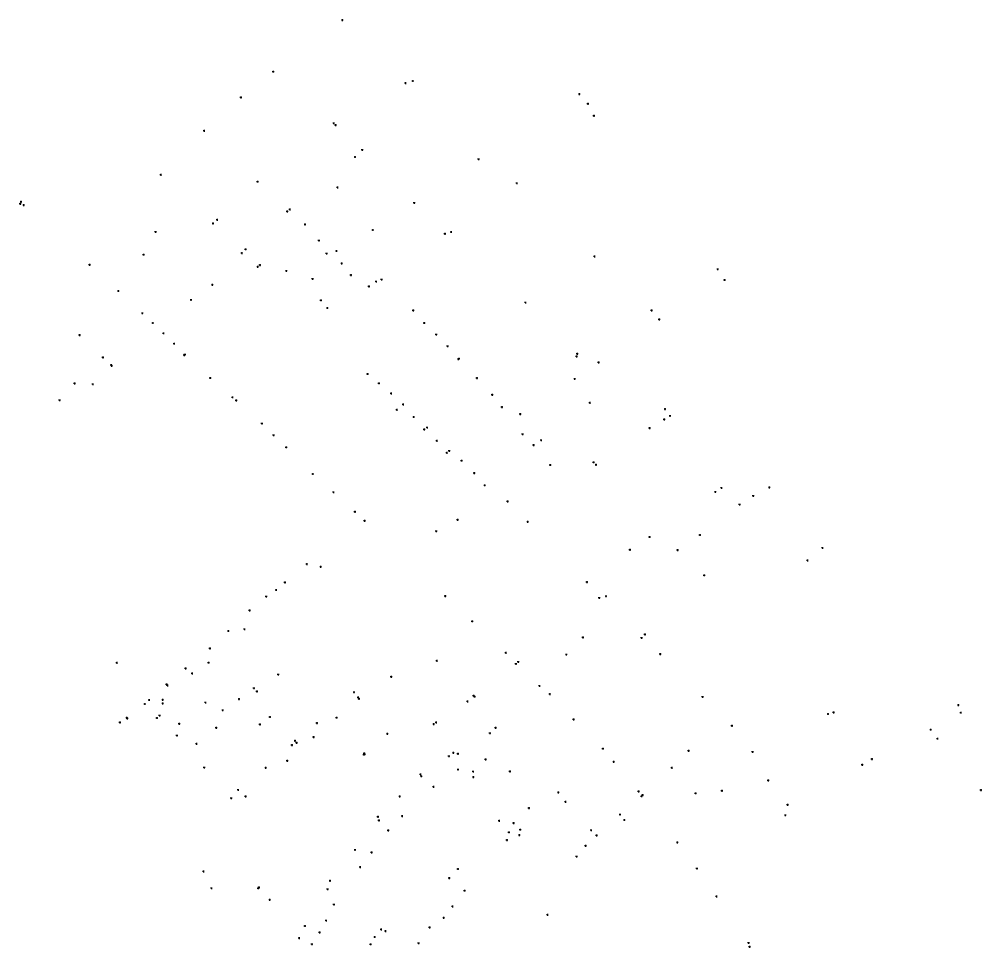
# Model space of a CAD drawing. Header units: metres. Extents: x 362960 to 405963, y 1839907 to 1859877.
# Drawn here: x 405425 to 405751.1, y 1859563.1 to 1859877.5 of the extents above; entities that cross this region are included whole.
import ezdxf

# ---------------------------------------------------------------- set-up
doc = ezdxf.new("R2010")
doc.units = ezdxf.units.M
doc.header["$LTSCALE"] = 2
doc.layers.add('11', color=7, linetype='Continuous', lineweight=25)

msp = doc.modelspace()

# ---------------------------------------------------------------- linework, layer by layer
at = {"layer": '11'}
for p, q in [((405534.76, 1859877.17), (405534.13, 1859877.17)), ((405534.45, 1859877.48), (405534.45, 1859876.86)), ((405511.37, 1859859.71), (405510.74, 1859859.71)), ((405511.05, 1859860.02), (405511.05, 1859859.4)), ((405555.82, 1859856.14), (405555.82, 1859855.52)), ((405558.61, 1859856.56), (405557.99, 1859856.56)), ((405558.3, 1859856.87), (405558.3, 1859856.25)), ((405556.13, 1859855.83), (405555.51, 1859855.83)), ((405500.36, 1859850.99), (405499.74, 1859850.99)), ((405500.05, 1859851.31), (405500.05, 1859850.68)), ((405615.07, 1859852.11), (405614.44, 1859852.11)), ((405614.75, 1859852.42), (405614.75, 1859851.79)), ((405617.95, 1859848.83), (405617.33, 1859848.83)), ((405617.64, 1859849.14), (405617.64, 1859848.52)), ((405620.02, 1859844.81), (405619.39, 1859844.81)), ((405619.71, 1859845.12), (405619.71, 1859844.49)), ((405487.91, 1859839.72), (405487.29, 1859839.72)), ((405487.6, 1859840.04), (405487.6, 1859839.41)), ((405531.83, 1859842.25), (405531.21, 1859842.25)), ((405531.52, 1859842.57), (405531.52, 1859841.94)), ((405532.44, 1859841.6), (405531.81, 1859841.6)), ((405532.12, 1859841.92), (405532.12, 1859841.29)), ((405541.51, 1859833.21), (405540.89, 1859833.21)), ((405541.2, 1859833.52), (405541.2, 1859832.9)), ((405539.07, 1859830.82), (405538.44, 1859830.82)), ((405538.75, 1859831.13), (405538.75, 1859830.51)), ((405580.92, 1859830.07), (405580.29, 1859830.07)), ((405580.6, 1859830.38), (405580.6, 1859829.76)), ((405473.22, 1859824.8), (405472.59, 1859824.8)), ((405472.91, 1859825.12), (405472.91, 1859824.49)), ((405506.05, 1859822.46), (405505.42, 1859822.46)), ((405505.73, 1859822.78), (405505.73, 1859822.15)), ((405533.09, 1859820.49), (405532.47, 1859820.49)), ((405532.78, 1859820.8), (405532.78, 1859820.18)), ((405593.85, 1859821.92), (405593.23, 1859821.92)), ((405593.54, 1859822.23), (405593.54, 1859821.6)), ((405425.61, 1859814.95), (405424.99, 1859814.95)), ((405425.88, 1859815.63), (405425.25, 1859815.63)), ((405425.3, 1859815.27), (405425.3, 1859814.64)), ((405425.57, 1859815.95), (405425.57, 1859815.32)), ((405426.77, 1859814.54), (405426.15, 1859814.54)), ((405426.46, 1859814.85), (405426.46, 1859814.23)), ((405559.1, 1859815.27), (405558.48, 1859815.27)), ((405558.79, 1859815.59), (405558.79, 1859814.96)), ((405516.07, 1859812.39), (405515.45, 1859812.39)), ((405515.76, 1859812.7), (405515.76, 1859812.08)), ((405516.93, 1859813.04), (405516.3, 1859813.04)), ((405516.62, 1859813.35), (405516.62, 1859812.72)), ((405490.94, 1859808.33), (405490.32, 1859808.33)), ((405490.63, 1859808.65), (405490.63, 1859808.02)), ((405492.31, 1859809.55), (405491.69, 1859809.55)), ((405492, 1859809.86), (405492, 1859809.23)), ((405522.1, 1859807.99), (405521.48, 1859807.99)), ((405521.79, 1859808.31), (405521.79, 1859807.68)), ((405471.44, 1859805.45), (405470.81, 1859805.45)), ((405471.12, 1859805.77), (405471.12, 1859805.14)), ((405545.06, 1859806.1), (405544.44, 1859806.1)), ((405544.75, 1859806.41), (405544.75, 1859805.79)), ((405569.5, 1859804.83), (405568.88, 1859804.83)), ((405569.19, 1859805.14), (405569.19, 1859804.52)), ((405571.61, 1859805.41), (405570.98, 1859805.41)), ((405571.29, 1859805.72), (405571.29, 1859805.1)), ((405526.79, 1859802.51), (405526.16, 1859802.51)), ((405526.47, 1859802.82), (405526.47, 1859802.2)), ((405467.42, 1859797.74), (405466.79, 1859797.74)), ((405467.11, 1859798.06), (405467.11, 1859797.43)), ((405500.68, 1859798.24), (405500.05, 1859798.24)), ((405500.36, 1859798.55), (405500.36, 1859797.93)), ((405501.94, 1859799.56), (405501.32, 1859799.56)), ((405501.63, 1859799.88), (405501.63, 1859799.25)), ((405529.41, 1859798.12), (405528.79, 1859798.12)), ((405529.1, 1859798.43), (405529.1, 1859797.81)), ((405532.75, 1859799), (405532.13, 1859799)), ((405532.44, 1859799.31), (405532.44, 1859798.68)), ((405620.16, 1859797.15), (405619.53, 1859797.15)), ((405619.85, 1859797.46), (405619.85, 1859796.83)), ((405449.11, 1859794.34), (405448.49, 1859794.34)), ((405448.8, 1859794.65), (405448.8, 1859794.03)), ((405505.77, 1859793.96), (405505.77, 1859793.33)), ((405506.84, 1859794.22), (405506.22, 1859794.22)), ((405506.53, 1859794.53), (405506.53, 1859793.91)), ((405534.54, 1859794.76), (405533.92, 1859794.76)), ((405534.23, 1859795.07), (405534.23, 1859794.45)), ((405506.09, 1859793.64), (405505.46, 1859793.64)), ((405515.79, 1859792.23), (405515.16, 1859792.23)), ((405515.47, 1859792.54), (405515.47, 1859791.92)), ((405537.65, 1859790.8), (405537.03, 1859790.8)), ((405537.34, 1859791.11), (405537.34, 1859790.48)), ((405661.95, 1859792.82), (405661.32, 1859792.82)), ((405661.63, 1859793.13), (405661.63, 1859792.51)), ((405490.71, 1859787.54), (405490.09, 1859787.54)), ((405490.4, 1859787.85), (405490.4, 1859787.23)), ((405524.68, 1859789.52), (405524.06, 1859789.52)), ((405524.37, 1859789.83), (405524.37, 1859789.2)), ((405546.18, 1859788.63), (405545.56, 1859788.63)), ((405545.87, 1859788.94), (405545.87, 1859788.32)), ((405548.03, 1859789.3), (405547.4, 1859789.3)), ((405547.71, 1859789.61), (405547.71, 1859788.98)), ((405664.25, 1859789.17), (405663.62, 1859789.17)), ((405663.94, 1859789.48), (405663.94, 1859788.86)), ((405458.86, 1859785.43), (405458.24, 1859785.43)), ((405458.55, 1859785.74), (405458.55, 1859785.12)), ((405543.74, 1859786.95), (405543.12, 1859786.95)), ((405543.43, 1859787.27), (405543.43, 1859786.64)), ((405483.47, 1859782.42), (405482.85, 1859782.42)), ((405483.16, 1859782.74), (405483.16, 1859782.11)), ((405527.46, 1859782.29), (405526.83, 1859782.29)), ((405527.14, 1859782.6), (405527.14, 1859781.98)), ((405596.8, 1859781.52), (405596.18, 1859781.52)), ((405596.49, 1859781.83), (405596.49, 1859781.21)), ((405467, 1859777.91), (405466.38, 1859777.91)), ((405466.69, 1859778.23), (405466.69, 1859777.6)), ((405529.69, 1859779.67), (405529.06, 1859779.67)), ((405529.37, 1859779.98), (405529.37, 1859779.36)), ((405558.75, 1859778.86), (405558.12, 1859778.86)), ((405558.44, 1859779.18), (405558.44, 1859778.55)), ((405639.51, 1859778.87), (405638.88, 1859778.87)), ((405639.2, 1859779.18), (405639.2, 1859778.56)), ((405470.52, 1859774.6), (405469.9, 1859774.6)), ((405470.21, 1859774.91), (405470.21, 1859774.29)), ((405562.5, 1859774.59), (405561.87, 1859774.59)), ((405562.18, 1859774.9), (405562.18, 1859774.28)), ((405642.12, 1859775.79), (405641.49, 1859775.79)), ((405641.8, 1859776.1), (405641.8, 1859775.48)), ((405474.14, 1859771.11), (405473.52, 1859771.11)), ((405473.83, 1859771.42), (405473.83, 1859770.79)), ((405445.71, 1859770.49), (405445.09, 1859770.49)), ((405445.4, 1859770.81), (405445.4, 1859770.18)), ((405477.43, 1859767.92), (405477.43, 1859767.3)), ((405566.55, 1859770.69), (405565.93, 1859770.69)), ((405566.24, 1859771), (405566.24, 1859770.38)), ((405477.75, 1859767.61), (405477.12, 1859767.61)), ((405570.38, 1859766.74), (405569.76, 1859766.74)), ((405570.07, 1859767.05), (405570.07, 1859766.43)), ((405453.65, 1859762.93), (405453.02, 1859762.93)), ((405453.34, 1859763.24), (405453.34, 1859762.62)), ((405481.2, 1859763.75), (405480.58, 1859763.75)), ((405481.41, 1859763.92), (405480.78, 1859763.92)), ((405480.89, 1859764.06), (405480.89, 1859763.44)), ((405481.1, 1859764.23), (405481.1, 1859763.6)), ((405574.06, 1859762.38), (405573.44, 1859762.38)), ((405574.27, 1859762.52), (405573.64, 1859762.52)), ((405573.75, 1859762.69), (405573.75, 1859762.07)), ((405573.95, 1859762.83), (405573.95, 1859762.21)), ((405614.12, 1859763.3), (405613.5, 1859763.3)), ((405614.35, 1859764.17), (405613.73, 1859764.17)), ((405613.81, 1859763.62), (405613.81, 1859762.99)), ((405614.04, 1859764.48), (405614.04, 1859763.86)), ((405621.22, 1859761.56), (405621.22, 1859760.94)), ((405456.41, 1859760.32), (405455.78, 1859760.32)), ((405456.6, 1859760.14), (405455.97, 1859760.14)), ((405456.1, 1859760.63), (405456.1, 1859760.01)), ((405456.28, 1859760.45), (405456.28, 1859759.83)), ((405621.54, 1859761.25), (405620.91, 1859761.25)), ((405490, 1859755.99), (405489.38, 1859755.99)), ((405489.69, 1859756.3), (405489.69, 1859755.68)), ((405543.3, 1859757.33), (405542.67, 1859757.33)), ((405542.99, 1859757.64), (405542.99, 1859757.01)), ((405580.36, 1859755.95), (405579.74, 1859755.95)), ((405580.05, 1859756.26), (405580.05, 1859755.63)), ((405613.47, 1859755.68), (405612.85, 1859755.68)), ((405613.16, 1859755.99), (405613.16, 1859755.37)), ((405444.01, 1859754.11), (405443.39, 1859754.11)), ((405443.7, 1859754.43), (405443.7, 1859753.8)), ((405450.2, 1859753.85), (405449.57, 1859753.85)), ((405449.89, 1859754.16), (405449.89, 1859753.53)), ((405547.12, 1859754.16), (405546.49, 1859754.16)), ((405546.81, 1859754.47), (405546.81, 1859753.85)), ((405438.92, 1859748.44), (405438.29, 1859748.44)), ((405438.6, 1859748.75), (405438.6, 1859748.13)), ((405497.51, 1859749.43), (405496.88, 1859749.43)), ((405497.19, 1859749.74), (405497.19, 1859749.11)), ((405498.81, 1859748.38), (405498.19, 1859748.38)), ((405498.5, 1859748.69), (405498.5, 1859748.06)), ((405551.27, 1859750.73), (405550.65, 1859750.73)), ((405550.96, 1859751.04), (405550.96, 1859750.42)), ((405585.57, 1859750.3), (405584.94, 1859750.3)), ((405585.26, 1859750.61), (405585.26, 1859749.99)), ((405553.2, 1859745.19), (405552.57, 1859745.19)), ((405552.89, 1859745.5), (405552.89, 1859744.88)), ((405555.34, 1859747.02), (405554.72, 1859747.02)), ((405555.03, 1859747.33), (405555.03, 1859746.71)), ((405588.79, 1859746.11), (405588.16, 1859746.11)), ((405588.48, 1859746.42), (405588.48, 1859745.79)), ((405618.59, 1859747.6), (405617.96, 1859747.6)), ((405618.27, 1859747.91), (405618.27, 1859747.28)), ((405644.07, 1859745.42), (405643.45, 1859745.42)), ((405643.76, 1859745.73), (405643.76, 1859745.11)), ((405558.94, 1859742.78), (405558.31, 1859742.78)), ((405558.62, 1859743.09), (405558.62, 1859742.47)), ((405595.01, 1859743.75), (405594.38, 1859743.75)), ((405594.7, 1859744.06), (405594.7, 1859743.44)), ((405643.85, 1859741.96), (405643.22, 1859741.96)), ((405643.53, 1859742.27), (405643.53, 1859741.65)), ((405645.78, 1859743.14), (405645.16, 1859743.14)), ((405645.47, 1859743.45), (405645.47, 1859742.83)), ((405507.51, 1859740.54), (405506.88, 1859740.54)), ((405507.19, 1859740.86), (405507.19, 1859740.23)), ((405562.47, 1859738.54), (405561.84, 1859738.54)), ((405562.15, 1859738.85), (405562.15, 1859738.22)), ((405563.48, 1859739.2), (405562.86, 1859739.2)), ((405563.17, 1859739.51), (405563.17, 1859738.89)), ((405638.86, 1859739.01), (405638.24, 1859739.01)), ((405638.55, 1859739.32), (405638.55, 1859738.69)), ((405511.45, 1859736.58), (405510.82, 1859736.58)), ((405511.14, 1859736.89), (405511.14, 1859736.27)), ((405595.8, 1859736.93), (405595.17, 1859736.93)), ((405595.48, 1859737.24), (405595.48, 1859736.61)), ((405601.79, 1859735.21), (405601.79, 1859734.58)), ((405515.73, 1859732.51), (405515.1, 1859732.51)), ((405515.42, 1859732.82), (405515.42, 1859732.2)), ((405566.75, 1859734.68), (405566.12, 1859734.68)), ((405566.43, 1859735), (405566.43, 1859734.37)), ((405599.53, 1859733.26), (405598.91, 1859733.26)), ((405599.22, 1859733.57), (405599.22, 1859732.95)), ((405602.1, 1859734.9), (405601.48, 1859734.9)), ((405570.12, 1859730.7), (405569.5, 1859730.7)), ((405570.14, 1859730.68), (405569.52, 1859730.68)), ((405569.81, 1859731.01), (405569.81, 1859730.38)), ((405569.83, 1859730.99), (405569.83, 1859730.36)), ((405570.95, 1859731.28), (405570.32, 1859731.28)), ((405570.63, 1859731.6), (405570.63, 1859730.97)), ((405575.14, 1859727.98), (405574.52, 1859727.98)), ((405574.83, 1859728.29), (405574.83, 1859727.67)), ((405605.19, 1859726.53), (405604.57, 1859726.53)), ((405604.88, 1859726.84), (405604.88, 1859726.21)), ((405619.88, 1859727.42), (405619.26, 1859727.42)), ((405619.57, 1859727.74), (405619.57, 1859727.11)), ((405620.7, 1859726.56), (405620.07, 1859726.56)), ((405620.39, 1859726.87), (405620.39, 1859726.25)), ((405524.72, 1859723.47), (405524.1, 1859723.47)), ((405524.41, 1859723.78), (405524.41, 1859723.16)), ((405579.41, 1859723.74), (405578.78, 1859723.74)), ((405579.09, 1859724.05), (405579.09, 1859723.43)), ((405582.98, 1859719.63), (405582.36, 1859719.63)), ((405582.67, 1859719.94), (405582.67, 1859719.32)), ((405662.88, 1859719.07), (405662.88, 1859718.44)), ((405679.43, 1859718.91), (405678.81, 1859718.91)), ((405679.12, 1859719.22), (405679.12, 1859718.59)), ((405531.73, 1859717.3), (405531.1, 1859717.3)), ((405531.41, 1859717.61), (405531.41, 1859716.98)), ((405661.15, 1859717.4), (405660.52, 1859717.4)), ((405660.84, 1859717.72), (405660.84, 1859717.09)), ((405663.19, 1859718.75), (405662.57, 1859718.75)), ((405673.99, 1859716.04), (405673.37, 1859716.04)), ((405673.68, 1859716.35), (405673.68, 1859715.72)), ((405590.75, 1859714.15), (405590.13, 1859714.15)), ((405590.44, 1859714.46), (405590.44, 1859713.84)), ((405669.34, 1859713.12), (405668.72, 1859713.12)), ((405669.03, 1859713.43), (405669.03, 1859712.81)), ((405538.98, 1859710.68), (405538.35, 1859710.68)), ((405538.66, 1859711), (405538.66, 1859710.37)), ((405542.26, 1859707.62), (405541.64, 1859707.62)), ((405541.95, 1859707.94), (405541.95, 1859707.31)), ((405573.79, 1859707.95), (405573.16, 1859707.95)), ((405573.48, 1859708.27), (405573.48, 1859707.64)), ((405597.55, 1859707.28), (405596.93, 1859707.28)), ((405597.24, 1859707.6), (405597.24, 1859706.97)), ((405566.55, 1859704.09), (405565.92, 1859704.09)), ((405566.23, 1859704.4), (405566.23, 1859703.77)), ((405655.92, 1859702.81), (405655.29, 1859702.81)), ((405655.6, 1859703.12), (405655.6, 1859702.5)), ((405638.83, 1859702.13), (405638.21, 1859702.13)), ((405638.52, 1859702.44), (405638.52, 1859701.81)), ((405632.17, 1859697.8), (405631.54, 1859697.8)), ((405631.86, 1859698.11), (405631.86, 1859697.49)), ((405648.31, 1859697.68), (405647.68, 1859697.68)), ((405648, 1859697.99), (405648, 1859697.37)), ((405697.43, 1859698.44), (405696.81, 1859698.44)), ((405697.12, 1859698.75), (405697.12, 1859698.13)), ((405522.7, 1859692.97), (405522.07, 1859692.97)), ((405522.38, 1859693.28), (405522.38, 1859692.66)), ((405692.33, 1859694.2), (405691.71, 1859694.2)), ((405692.02, 1859694.51), (405692.02, 1859693.89)), ((405527.4, 1859692.04), (405526.78, 1859692.04)), ((405527.09, 1859692.35), (405527.09, 1859691.73)), ((405515.28, 1859686.73), (405514.65, 1859686.73)), ((405514.97, 1859687.04), (405514.97, 1859686.42)), ((405617.59, 1859686.85), (405616.97, 1859686.85)), ((405617.28, 1859687.16), (405617.28, 1859686.54)), ((405657.39, 1859689.16), (405656.76, 1859689.16)), ((405657.08, 1859689.47), (405657.08, 1859688.85)), ((405512.32, 1859684.18), (405511.69, 1859684.18)), ((405512.01, 1859684.49), (405512.01, 1859683.87)), ((405508.98, 1859681.95), (405508.35, 1859681.95)), ((405508.66, 1859682.26), (405508.66, 1859681.63)), ((405569.6, 1859682.11), (405568.97, 1859682.11)), ((405569.29, 1859682.42), (405569.29, 1859681.8)), ((405621.78, 1859681.49), (405621.16, 1859681.49)), ((405621.47, 1859681.81), (405621.47, 1859681.18)), ((405624.1, 1859682.08), (405623.48, 1859682.08)), ((405623.79, 1859682.39), (405623.79, 1859681.77)), ((405503.34, 1859677.27), (405502.71, 1859677.27)), ((405503.03, 1859677.58), (405503.03, 1859676.96)), ((405578.77, 1859673.58), (405578.14, 1859673.58)), ((405578.45, 1859673.89), (405578.45, 1859673.27)), ((405496.13, 1859670.29), (405495.51, 1859670.29)), ((405495.82, 1859670.6), (405495.82, 1859669.98)), ((405501.59, 1859670.9), (405500.96, 1859670.9)), ((405501.28, 1859671.21), (405501.28, 1859670.58)), ((405616.29, 1859668.11), (405615.66, 1859668.11)), ((405615.98, 1859668.42), (405615.98, 1859667.8)), ((405636.15, 1859667.95), (405635.52, 1859667.95)), ((405635.84, 1859668.26), (405635.84, 1859667.63)), ((405637.28, 1859669.11), (405636.66, 1859669.11)), ((405636.97, 1859669.43), (405636.97, 1859668.8)), ((405489.86, 1859664.35), (405489.24, 1859664.35)), ((405489.55, 1859664.67), (405489.55, 1859664.04)), ((405566.76, 1859660.19), (405566.13, 1859660.19)), ((405566.45, 1859660.5), (405566.45, 1859659.88)), ((405590.13, 1859662.91), (405589.5, 1859662.91)), ((405589.82, 1859663.22), (405589.82, 1859662.6)), ((405610.66, 1859662.31), (405610.04, 1859662.31)), ((405610.35, 1859662.62), (405610.35, 1859662)), ((405642.44, 1859662.48), (405641.81, 1859662.48)), ((405642.12, 1859662.79), (405642.12, 1859662.16)), ((405458.32, 1859659.55), (405457.7, 1859659.55)), ((405458.01, 1859659.87), (405458.01, 1859659.24)), ((405481.64, 1859657.59), (405481.02, 1859657.59)), ((405481.33, 1859657.9), (405481.33, 1859657.27)), ((405489.43, 1859659.57), (405488.81, 1859659.57)), ((405489.12, 1859659.88), (405489.12, 1859659.26)), ((405593.59, 1859659.14), (405592.96, 1859659.14)), ((405593.27, 1859659.45), (405593.27, 1859658.83)), ((405594.36, 1859659.82), (405593.74, 1859659.82)), ((405594.05, 1859660.13), (405594.05, 1859659.5)), ((405483.86, 1859655.91), (405483.24, 1859655.91)), ((405483.55, 1859656.23), (405483.55, 1859655.6)), ((405513.01, 1859655.53), (405512.38, 1859655.53)), ((405512.69, 1859655.84), (405512.69, 1859655.22)), ((405551.29, 1859654.83), (405550.66, 1859654.83)), ((405550.98, 1859655.14), (405550.98, 1859654.51)), ((405475.21, 1859652.2), (405474.58, 1859652.2)), ((405475.48, 1859651.87), (405474.86, 1859651.87)), ((405474.89, 1859652.51), (405474.89, 1859651.89)), ((405475.17, 1859652.19), (405475.17, 1859651.56)), ((405504.81, 1859650.9), (405504.19, 1859650.9)), ((405504.5, 1859651.21), (405504.5, 1859650.59)), ((405601.53, 1859651.69), (405600.9, 1859651.69)), ((405601.22, 1859652), (405601.22, 1859651.38)), ((405468.96, 1859647.24), (405468.96, 1859646.61)), ((405473.56, 1859647.33), (405473.56, 1859646.71)), ((405499.74, 1859647.21), (405499.11, 1859647.21)), ((405499.43, 1859647.52), (405499.43, 1859646.89)), ((405505.79, 1859649.82), (405505.17, 1859649.82)), ((405505.48, 1859650.13), (405505.48, 1859649.51)), ((405538.7, 1859649.56), (405538.08, 1859649.56)), ((405538.39, 1859649.87), (405538.39, 1859649.25)), ((405540.09, 1859647.82), (405539.47, 1859647.82)), ((405540.39, 1859647.33), (405539.76, 1859647.33)), ((405539.78, 1859648.14), (405539.78, 1859647.51)), ((405540.08, 1859647.65), (405540.08, 1859647.02)), ((405579.22, 1859648.41), (405578.59, 1859648.41)), ((405578.9, 1859648.73), (405578.9, 1859648.1)), ((405579.57, 1859648.05), (405578.94, 1859648.05)), ((405579.25, 1859648.37), (405579.25, 1859647.74)), ((405605.03, 1859648.92), (405604.4, 1859648.92)), ((405604.71, 1859649.23), (405604.71, 1859648.61)), ((405656.82, 1859647.99), (405656.2, 1859647.99)), ((405656.51, 1859648.3), (405656.51, 1859647.67)), ((405467.8, 1859645.58), (405467.17, 1859645.58)), ((405467.49, 1859645.89), (405467.49, 1859645.27)), ((405469.28, 1859646.92), (405468.65, 1859646.92)), ((405473.87, 1859647.02), (405473.25, 1859647.02)), ((405473.89, 1859645.76), (405473.27, 1859645.76)), ((405473.58, 1859646.07), (405473.58, 1859645.45)), ((405488.35, 1859646.07), (405487.73, 1859646.07)), ((405488.04, 1859646.38), (405488.04, 1859645.76)), ((405577.13, 1859646.44), (405576.5, 1859646.44)), ((405576.82, 1859646.75), (405576.82, 1859646.13)), ((405743.48, 1859645.21), (405742.85, 1859645.21)), ((405743.17, 1859645.52), (405743.17, 1859644.9)), ((405461.69, 1859640.92), (405461.06, 1859640.92)), ((405461.89, 1859640.7), (405461.27, 1859640.7)), ((405461.37, 1859641.23), (405461.37, 1859640.61)), ((405461.58, 1859641.01), (405461.58, 1859640.39)), ((405471.89, 1859640.83), (405471.27, 1859640.83)), ((405471.58, 1859641.14), (405471.58, 1859640.52)), ((405472.83, 1859641.66), (405472.21, 1859641.66)), ((405472.52, 1859641.98), (405472.52, 1859641.35)), ((405494.22, 1859643.46), (405493.6, 1859643.46)), ((405493.91, 1859643.77), (405493.91, 1859643.14)), ((405510.21, 1859641.19), (405509.58, 1859641.19)), ((405509.9, 1859641.5), (405509.9, 1859640.88)), ((405532.81, 1859640.94), (405532.19, 1859640.94)), ((405532.5, 1859641.25), (405532.5, 1859640.63)), ((405612.75, 1859640.67), (405612.75, 1859640.05)), ((405699.3, 1859642.19), (405698.68, 1859642.19)), ((405698.99, 1859642.5), (405698.99, 1859641.87)), ((405701.17, 1859642.72), (405700.54, 1859642.72)), ((405700.86, 1859643.04), (405700.86, 1859642.41)), ((405744.29, 1859642.64), (405743.66, 1859642.64)), ((405743.97, 1859642.95), (405743.97, 1859642.33)), ((405459.36, 1859639.31), (405458.74, 1859639.31)), ((405459.05, 1859639.62), (405459.05, 1859638.99)), ((405479.51, 1859638.87), (405478.89, 1859638.87)), ((405479.2, 1859639.19), (405479.2, 1859638.56)), ((405492.03, 1859637.51), (405491.41, 1859637.51)), ((405491.72, 1859637.82), (405491.72, 1859637.19)), ((405506.83, 1859638.65), (405506.21, 1859638.65)), ((405506.52, 1859638.96), (405506.52, 1859638.34)), ((405526.12, 1859639.11), (405525.5, 1859639.11)), ((405525.81, 1859639.42), (405525.81, 1859638.79)), ((405565.69, 1859638.75), (405565.07, 1859638.75)), ((405565.38, 1859639.06), (405565.38, 1859638.43)), ((405566.53, 1859639.34), (405565.9, 1859639.34)), ((405566.22, 1859639.65), (405566.22, 1859639.02)), ((405586.64, 1859637.51), (405586.02, 1859637.51)), ((405586.33, 1859637.82), (405586.33, 1859637.2)), ((405613.07, 1859640.36), (405612.44, 1859640.36)), ((405666.74, 1859638.2), (405666.11, 1859638.2)), ((405666.43, 1859638.51), (405666.43, 1859637.89)), ((405478.69, 1859634.88), (405478.07, 1859634.88)), ((405478.38, 1859635.19), (405478.38, 1859634.57)), ((405525.02, 1859634.35), (405524.4, 1859634.35)), ((405524.71, 1859634.67), (405524.71, 1859634.04)), ((405550.02, 1859635.47), (405549.39, 1859635.47)), ((405549.7, 1859635.79), (405549.7, 1859635.16)), ((405584.77, 1859635.66), (405584.14, 1859635.66)), ((405584.45, 1859635.98), (405584.45, 1859635.35)), ((405734.11, 1859636.9), (405733.48, 1859636.9)), ((405733.8, 1859637.21), (405733.8, 1859636.59)), ((405736.07, 1859634.14), (405736.07, 1859633.52)), ((405485.31, 1859632.09), (405484.69, 1859632.09)), ((405485, 1859632.4), (405485, 1859631.78)), ((405517.68, 1859631.66), (405517.05, 1859631.66)), ((405517.36, 1859631.97), (405517.36, 1859631.34)), ((405518.71, 1859633.14), (405518.09, 1859633.14)), ((405518.4, 1859633.45), (405518.4, 1859632.83)), ((405519.24, 1859632.42), (405518.61, 1859632.42)), ((405518.93, 1859632.74), (405518.93, 1859632.11)), ((405736.39, 1859633.83), (405735.76, 1859633.83)), ((405542.02, 1859628.42), (405541.39, 1859628.42)), ((405542.18, 1859628.86), (405541.55, 1859628.86)), ((405542.26, 1859628.54), (405541.63, 1859628.54)), ((405541.7, 1859628.74), (405541.7, 1859628.11)), ((405541.86, 1859629.17), (405541.86, 1859628.55)), ((405541.95, 1859628.85), (405541.95, 1859628.23)), ((405570.85, 1859627.89), (405570.23, 1859627.89)), ((405570.54, 1859628.2), (405570.54, 1859627.58)), ((405572.36, 1859629.05), (405571.73, 1859629.05)), ((405572.05, 1859629.36), (405572.05, 1859628.74)), ((405573.91, 1859628.71), (405573.29, 1859628.71)), ((405573.6, 1859629.02), (405573.6, 1859628.4)), ((405623.01, 1859630.45), (405622.39, 1859630.45)), ((405622.7, 1859630.76), (405622.7, 1859630.14)), ((405652.04, 1859629.73), (405651.41, 1859629.73)), ((405651.73, 1859630.05), (405651.73, 1859629.42)), ((405673.73, 1859629.34), (405673.11, 1859629.34)), ((405673.42, 1859629.65), (405673.42, 1859629.03)), ((405487.64, 1859624.37), (405487.64, 1859623.74)), ((405516.06, 1859626.31), (405515.43, 1859626.31)), ((405515.74, 1859626.63), (405515.74, 1859626)), ((405583.25, 1859626.81), (405582.62, 1859626.81)), ((405582.93, 1859627.12), (405582.93, 1859626.5)), ((405626.7, 1859626), (405626.07, 1859626)), ((405626.38, 1859626.31), (405626.38, 1859625.69)), ((405646.05, 1859624.32), (405646.05, 1859623.69)), ((405710.9, 1859624.98), (405710.28, 1859624.98)), ((405710.59, 1859625.29), (405710.59, 1859624.67)), ((405714.15, 1859626.9), (405713.53, 1859626.9)), ((405713.84, 1859627.21), (405713.84, 1859626.59)), ((405487.96, 1859624.06), (405487.33, 1859624.06)), ((405508.78, 1859623.94), (405508.15, 1859623.94)), ((405508.46, 1859624.26), (405508.46, 1859623.63)), ((405561.22, 1859621.74), (405560.6, 1859621.74)), ((405560.91, 1859622.05), (405560.91, 1859621.42)), ((405561.54, 1859621.08), (405560.91, 1859621.08)), ((405561.22, 1859621.4), (405561.22, 1859620.77)), ((405573.94, 1859623.37), (405573.32, 1859623.37)), ((405573.63, 1859623.68), (405573.63, 1859623.05)), ((405579.07, 1859622.69), (405578.45, 1859622.69)), ((405578.76, 1859623), (405578.76, 1859622.38)), ((405578.83, 1859621.14), (405578.83, 1859620.51)), ((405591.52, 1859622.73), (405590.89, 1859622.73)), ((405591.2, 1859623.05), (405591.2, 1859622.42)), ((405646.36, 1859624), (405645.74, 1859624)), ((405565.3, 1859617.83), (405565.3, 1859617.2)), ((405579.14, 1859620.83), (405578.52, 1859620.83)), ((405679.05, 1859619.71), (405678.43, 1859619.71)), ((405678.74, 1859620.02), (405678.74, 1859619.4)), ((405499.43, 1859616.47), (405498.8, 1859616.47)), ((405499.11, 1859616.78), (405499.11, 1859616.15)), ((405501.67, 1859614.57), (405501.67, 1859613.95)), ((405553.88, 1859614.57), (405553.88, 1859613.95)), ((405565.61, 1859617.51), (405564.99, 1859617.51)), ((405607.94, 1859615.6), (405607.32, 1859615.6)), ((405607.63, 1859615.91), (405607.63, 1859615.29)), ((405635.12, 1859615.93), (405634.49, 1859615.93)), ((405634.81, 1859616.25), (405634.81, 1859615.62)), ((405635.79, 1859614.63), (405635.79, 1859614)), ((405636.5, 1859614.72), (405635.88, 1859614.72)), ((405636.19, 1859615.03), (405636.19, 1859614.4)), ((405654.45, 1859615.32), (405653.82, 1859615.32)), ((405654.13, 1859615.63), (405654.13, 1859615.01)), ((405663.36, 1859616.18), (405662.74, 1859616.18)), ((405663.05, 1859616.5), (405663.05, 1859615.87)), ((405751.11, 1859616.42), (405750.49, 1859616.42)), ((405750.8, 1859616.73), (405750.8, 1859616.1)), ((405497.08, 1859613.65), (405496.45, 1859613.65)), ((405496.76, 1859613.96), (405496.76, 1859613.34)), ((405501.99, 1859614.26), (405501.36, 1859614.26)), ((405554.19, 1859614.26), (405553.57, 1859614.26)), ((405610.34, 1859612.49), (405609.72, 1859612.49)), ((405610.03, 1859612.8), (405610.03, 1859612.17)), ((405636.1, 1859614.31), (405635.48, 1859614.31)), ((405685.61, 1859611.47), (405684.99, 1859611.47)), ((405685.3, 1859611.78), (405685.3, 1859611.16)), ((405597.97, 1859610.31), (405597.35, 1859610.31)), ((405597.66, 1859610.62), (405597.66, 1859609.99)), ((405628.84, 1859608.13), (405628.22, 1859608.13)), ((405628.53, 1859608.44), (405628.53, 1859607.82)), ((405684.55, 1859608.2), (405684.55, 1859607.58)), ((405546.81, 1859607.41), (405546.18, 1859607.41)), ((405546.5, 1859607.72), (405546.5, 1859607.09)), ((405547.16, 1859606.13), (405546.53, 1859606.13)), ((405546.84, 1859606.44), (405546.84, 1859605.82)), ((405555, 1859607.61), (405554.37, 1859607.61)), ((405554.68, 1859607.92), (405554.68, 1859607.3)), ((405587.87, 1859606.01), (405587.24, 1859606.01)), ((405587.55, 1859606.32), (405587.55, 1859605.7)), ((405592.77, 1859605.25), (405592.14, 1859605.25)), ((405592.45, 1859605.56), (405592.45, 1859604.93)), ((405630.31, 1859606.29), (405629.69, 1859606.29)), ((405630, 1859606.6), (405630, 1859605.98)), ((405684.86, 1859607.89), (405684.24, 1859607.89)), ((405550.32, 1859602.78), (405549.7, 1859602.78)), ((405550.01, 1859603.09), (405550.01, 1859602.46)), ((405591.16, 1859602.13), (405590.53, 1859602.13)), ((405590.85, 1859602.44), (405590.85, 1859601.81)), ((405595.04, 1859603.02), (405594.42, 1859603.02)), ((405594.43, 1859601.51), (405594.43, 1859600.88)), ((405594.73, 1859603.33), (405594.73, 1859602.71)), ((405619.05, 1859602.83), (405618.43, 1859602.83)), ((405618.74, 1859603.14), (405618.74, 1859602.52)), ((405590.52, 1859599.46), (405589.9, 1859599.46)), ((405590.21, 1859599.77), (405590.21, 1859599.14)), ((405594.74, 1859601.19), (405594.12, 1859601.19)), ((405620.88, 1859601.08), (405620.26, 1859601.08)), ((405620.57, 1859601.39), (405620.57, 1859600.76)), ((405648.28, 1859598.67), (405647.65, 1859598.67)), ((405647.96, 1859598.99), (405647.96, 1859598.36)), ((405539.06, 1859596.15), (405538.43, 1859596.15)), ((405538.74, 1859596.46), (405538.74, 1859595.83)), ((405544.66, 1859595.33), (405544.04, 1859595.33)), ((405544.35, 1859595.64), (405544.35, 1859595.01)), ((405617.19, 1859597.55), (405616.56, 1859597.55)), ((405616.87, 1859597.86), (405616.87, 1859597.23)), ((405614.09, 1859593.9), (405613.47, 1859593.9)), ((405613.78, 1859594.21), (405613.78, 1859593.59)), ((405487.7, 1859588.87), (405487.08, 1859588.87)), ((405487.39, 1859589.18), (405487.39, 1859588.55)), ((405540.78, 1859590.3), (405540.15, 1859590.3)), ((405540.46, 1859590.62), (405540.46, 1859589.99)), ((405573.91, 1859589.69), (405573.29, 1859589.69)), ((405573.6, 1859590), (405573.6, 1859589.38)), ((405654.9, 1859589.83), (405654.27, 1859589.83)), ((405654.58, 1859590.14), (405654.58, 1859589.52)), ((405530.59, 1859585.71), (405529.97, 1859585.71)), ((405530.28, 1859586.03), (405530.28, 1859585.4)), ((405570.99, 1859586.58), (405570.36, 1859586.58)), ((405570.67, 1859586.9), (405570.67, 1859586.27)), ((405490.39, 1859583.19), (405489.77, 1859583.19)), ((405490.08, 1859583.5), (405490.08, 1859582.87)), ((405506.23, 1859583.14), (405505.6, 1859583.14)), ((405506.48, 1859583.45), (405505.86, 1859583.45)), ((405505.91, 1859583.46), (405505.91, 1859582.83)), ((405506.17, 1859583.76), (405506.17, 1859583.13)), ((405529.73, 1859582.83), (405529.11, 1859582.83)), ((405529.42, 1859583.14), (405529.42, 1859582.52)), ((405576.17, 1859582.37), (405575.55, 1859582.37)), ((405575.86, 1859582.69), (405575.86, 1859582.06)), ((405510.12, 1859579.28), (405509.5, 1859579.28)), ((405509.81, 1859579.59), (405509.81, 1859578.97)), ((405661.5, 1859580.38), (405660.87, 1859580.38)), ((405661.19, 1859580.69), (405661.19, 1859580.07)), ((405531.9, 1859577.65), (405531.27, 1859577.65)), ((405531.58, 1859577.96), (405531.58, 1859577.33)), ((405572.04, 1859577.02), (405571.42, 1859577.02)), ((405571.73, 1859577.33), (405571.73, 1859576.71)), ((405529.26, 1859572.23), (405528.64, 1859572.23)), ((405528.95, 1859572.54), (405528.95, 1859571.91)), ((405569.1, 1859573.17), (405568.48, 1859573.17)), ((405568.79, 1859573.48), (405568.79, 1859572.86)), ((405604.25, 1859574.2), (405603.63, 1859574.2)), ((405603.94, 1859574.52), (405603.94, 1859573.89)), ((405522.09, 1859570.39), (405521.47, 1859570.39)), ((405521.78, 1859570.71), (405521.78, 1859570.08)), ((405547.89, 1859569.25), (405547.26, 1859569.25)), ((405547.57, 1859569.56), (405547.57, 1859568.93)), ((405549.05, 1859568.96), (405549.05, 1859568.34)), ((405564.29, 1859569.92), (405563.67, 1859569.92)), ((405563.98, 1859570.23), (405563.98, 1859569.6)), ((405520.09, 1859566.29), (405519.47, 1859566.29)), ((405519.78, 1859566.6), (405519.78, 1859565.98)), ((405527.05, 1859568.23), (405526.43, 1859568.23)), ((405526.74, 1859568.55), (405526.74, 1859567.92)), ((405545.7, 1859566.68), (405545.08, 1859566.68)), ((405545.39, 1859566.99), (405545.39, 1859566.37)), ((405549.36, 1859568.65), (405548.74, 1859568.65)), ((405524.41, 1859564.21), (405523.78, 1859564.21)), ((405524.09, 1859564.53), (405524.09, 1859563.9)), ((405544.34, 1859564.2), (405543.72, 1859564.2)), ((405544.03, 1859564.51), (405544.03, 1859563.88)), ((405560.58, 1859564.57), (405559.95, 1859564.57)), ((405560.26, 1859564.88), (405560.26, 1859564.26)), ((405672.37, 1859564.67), (405671.75, 1859564.67)), ((405672.06, 1859564.98), (405672.06, 1859564.35)), ((405672.75, 1859563.36), (405672.13, 1859563.36)), ((405672.44, 1859563.68), (405672.44, 1859563.05))]:
    msp.add_line(p, q, dxfattribs=at)

doc.saveas('drawing.dxf')
